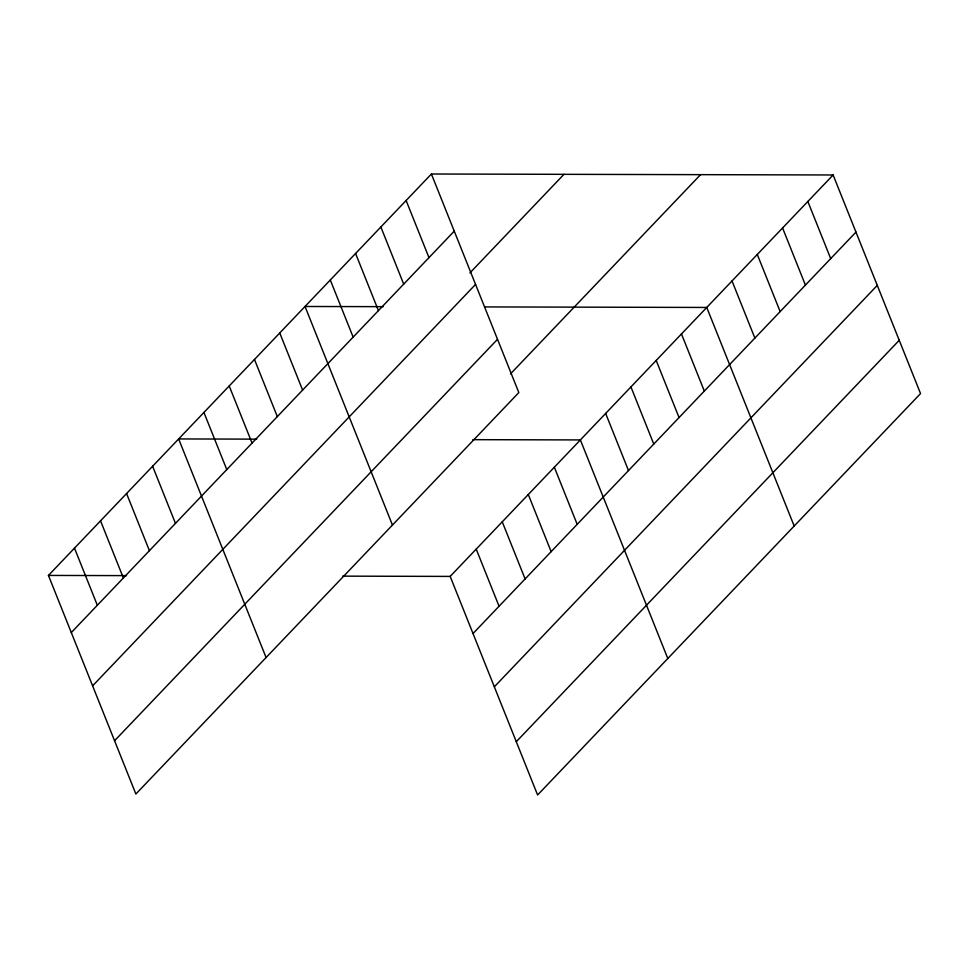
<?xml version="1.0" encoding="UTF-8"?>
<svg xmlns="http://www.w3.org/2000/svg" width="969" height="969" viewBox="0 0 969 969"><rect width="100%" height="100%" fill="white"/><g stroke="black" fill="none" stroke-linecap="round" stroke-linejoin="round"><path stroke-width="1.45" d="M431.399 174.008L518.827 392.59L135.878 794.023L48.45 575.429L431.399 174.008L833.122 174.977L920.55 393.571L537.601 794.992L450.173 576.41L833.122 174.977M71.294 632.563L454.255 231.131M469.941 272.883L563.97 174.323M92.612 685.846L475.561 284.414M114.572 740.74L497.521 339.307M510.493 373.901L700.551 174.662M473.017 633.544L855.966 232.112M494.335 686.815L877.284 285.395M516.283 741.709L899.244 340.289M383.094 306.664L305.029 306.483L392.457 525.065M484.597 306.919L706.752 307.452L794.18 526.034M256.724 439.139L178.647 438.945L266.075 657.527M472.848 439.66L580.37 439.926L667.798 658.508M48.45 575.429L126.515 575.622M342.651 576.143L450.173 576.41M807.843 201.479L830.699 258.602M782.577 227.969L805.421 285.104M757.298 254.472L780.154 311.594M732.019 280.962L754.875 338.084M681.473 333.954L704.33 391.076M656.195 360.444L679.051 417.566M630.928 386.934L653.772 444.068M605.649 413.436L628.506 470.559M554.341 467.228L577.185 524.35M528.299 494.517L551.143 551.652M406.12 200.498L428.976 257.633M502.257 521.819L525.101 578.941M380.853 226.988L403.698 284.123M476.215 549.108L499.059 606.243M355.575 253.49L378.431 310.613M330.296 279.98L353.152 337.115M279.75 332.973L302.607 390.095M254.472 359.463L277.328 416.597M229.205 385.965L252.049 443.087M203.926 412.455L226.782 469.577M152.617 466.246L175.462 523.369M126.576 493.536L149.42 550.671M100.534 520.837L123.378 577.972M74.492 548.139L97.336 605.262"/></g></svg>
